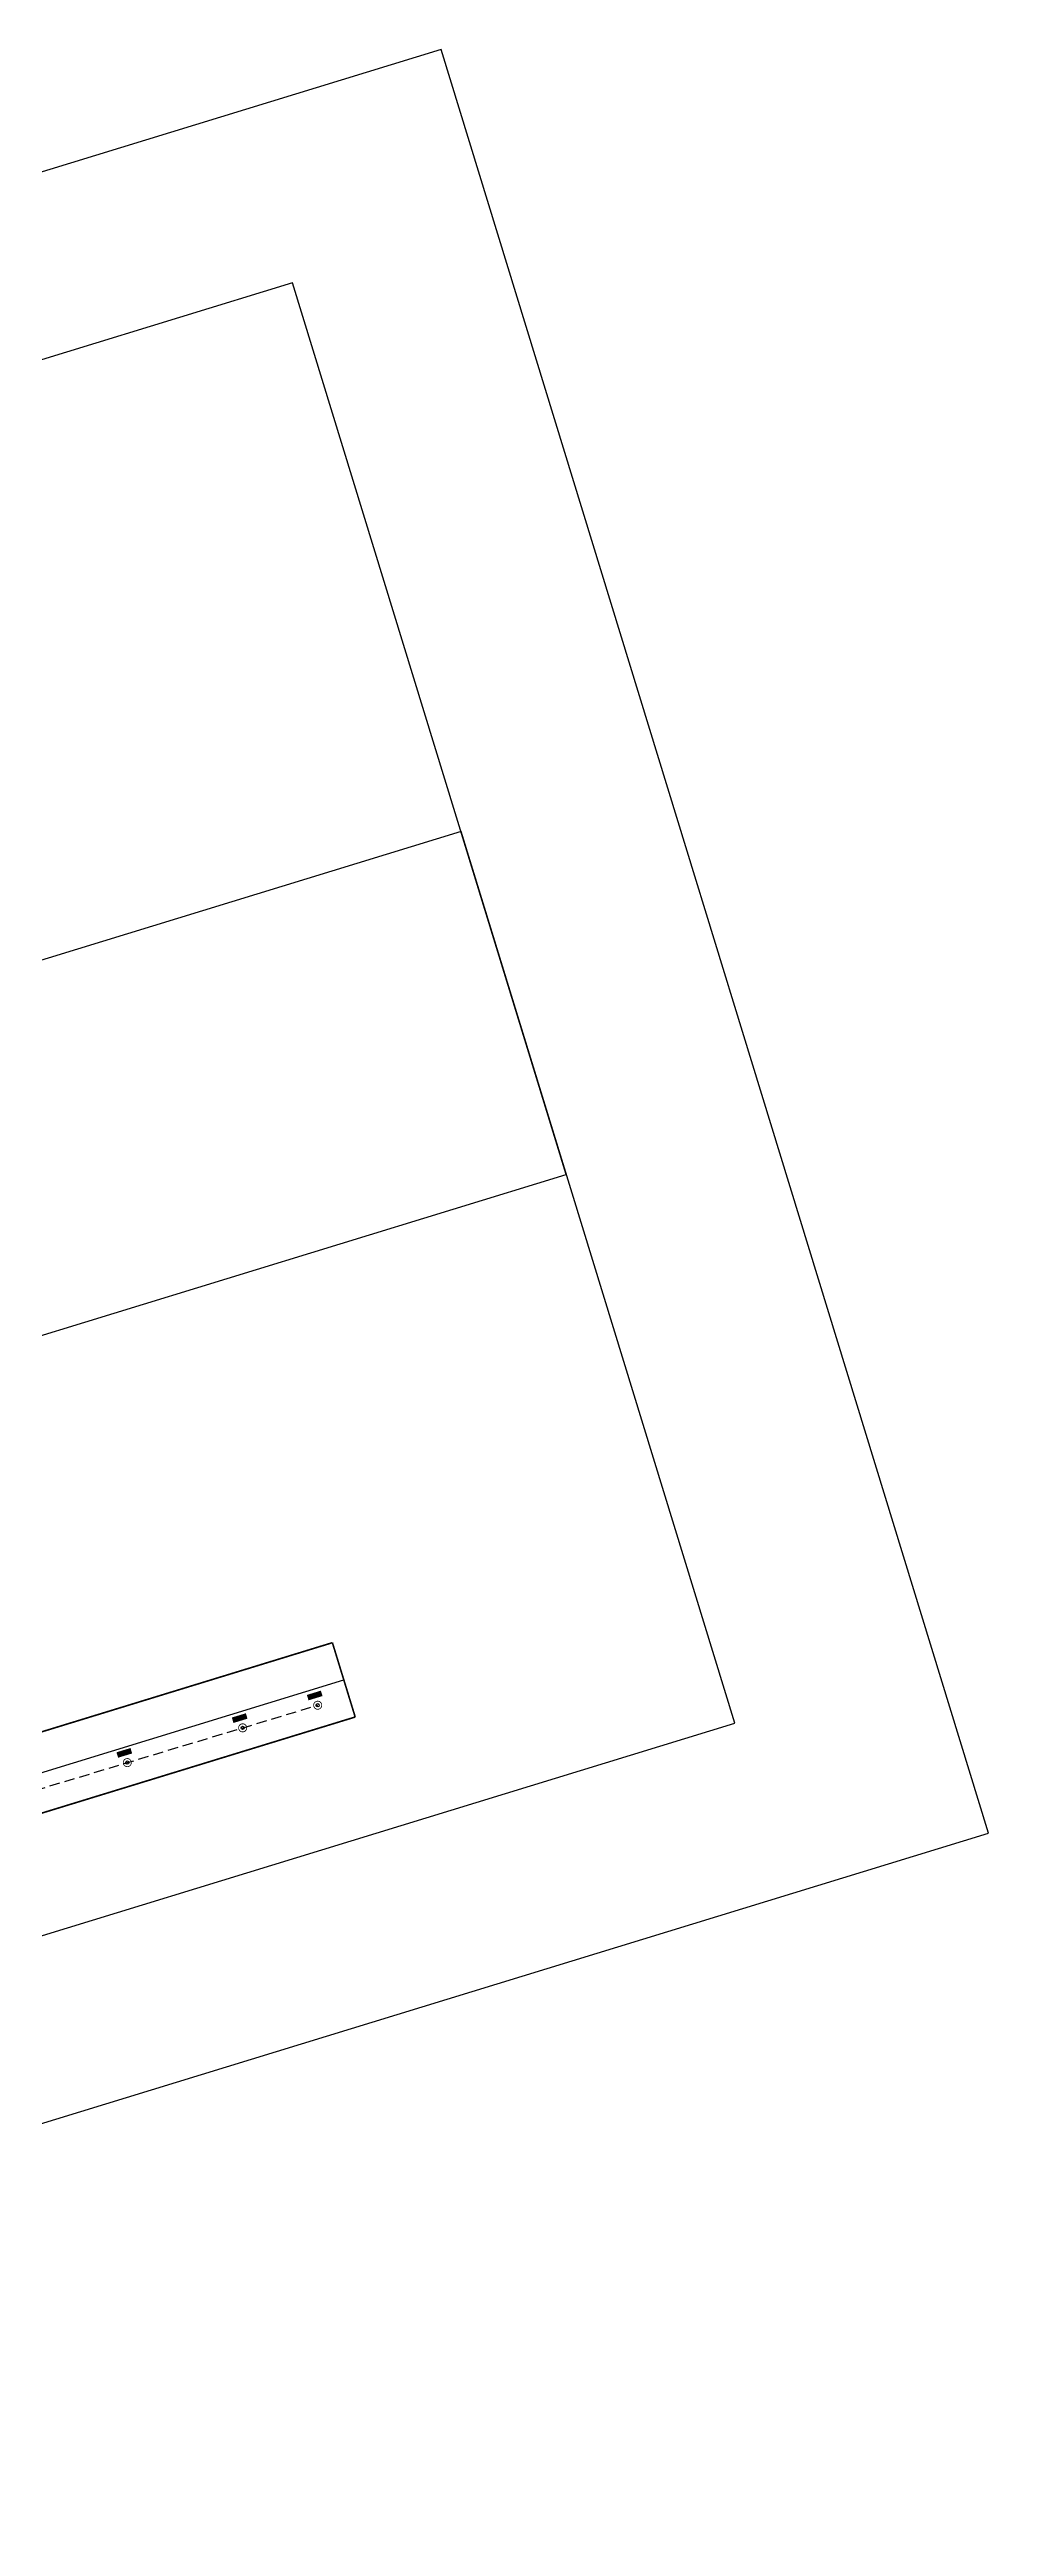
# Model space of a CAD drawing. Extents: x 402166 to 403488, y 4695479 to 4696345.
# Drawn here: x 403198 to 403488, y 4695580 to 4696345 of the extents above; entities that cross this region are included whole.
import ezdxf

# ---------------------------------------------------------------- set-up
doc = ezdxf.new("R2010")
doc.units = 0
doc.linetypes.add('HIDDEN', pattern=[9.525, 6.35, -3.175])
doc.layers.add('OU Defpoints', color=45, linetype='Continuous', plot=False)
doc.layers.add('OU Viewport', color=1, linetype='Continuous', plot=False)
doc.layers.add('OU Sym Poles', color=7, linetype='Continuous')
doc.layers.add('OU Title Block', color=7, linetype='Continuous')
doc.styles.add('OUES', font='Seravek.ttf')

# ---------------------------------------------------------------- blocks, each defined once
blk = doc.blocks.new('OU Pole Existing')
at = {"layer": 'OU Defpoints'}
blk.add_circle((0, 0), 0.2, dxfattribs=at)
at = {"layer": 'OU Sym Poles', "color": 0, "const_width": 0.1}
blk.add_lwpolyline([(-0.5, 0, -1), (0.5, 0, -1), (-0.5, 0, -0.508697)], format="xyb", close=True, dxfattribs=at)

msp = doc.modelspace()

# ---------------------------------------------------------------- linework, layer by layer
at = {"color": 4}
msp.add_line((402830.942779, 4695700.774956), (403288.708917, 4695841.207398), dxfattribs=at)
at = {"color": 6, "linetype": 'HIDDEN', "ltscale": 0.5}
msp.add_line((403120.511629, 4695785.088148), (403280.651897, 4695833.374483), dxfattribs=at)
at = {"color": 1, "linetype": 'HIDDEN', "ltscale": 0.5, "const_width": 0.5}
for points in [[(402972.132075, 4695952.377232), (403174.859746, 4696240.563116), (403191.217739, 4696229.055898), (403082.030014, 4696073.840968), (403192.073925, 4695824.113918), (403285.189473, 4695852.679692)], [(403285.189473, 4695852.679692), (403292.228361, 4695829.735105)], [(402827.423336, 4695712.247249), (402834.462223, 4695689.302662), (403292.228361, 4695829.735105)]]:
    msp.add_lwpolyline(points, dxfattribs=at)
at = {"layer": 'OU Viewport'}
msp.add_lwpolyline([(402789.774147, 4695579.810161), (403487.671994, 4695793.909658), (403318.738693, 4696344.57974), (402620.840845, 4696130.480244)], close=True, dxfattribs=at)
at = {"layer": 'OU Viewport', "color": 40}
for points in [[(403008.436254, 4695890.208116), (403357.385178, 4695997.257864), (403272.918527, 4696272.592905), (402923.969603, 4696165.543157)], [(403060.416845, 4695720.767536), (403409.365769, 4695827.817284), (403324.899118, 4696103.152325), (402975.950195, 4695996.102577)]]:
    msp.add_lwpolyline(points, close=True, dxfattribs=at)

# ---------------------------------------------------------------- block references
at = {"color": 6, "xscale": 2.5, "yscale": 2.5, "zscale": 2.5, "rotation": 41}
for p in [(403280.651897, 4695833.374483), (403257.488315, 4695826.390078), (403221.886058, 4695815.655098)]:
    msp.add_blockref('OU Pole Existing', p, dxfattribs=at)

# ---------------------------------------------------------------- texts
at = {"layer": 'OU Title Block', "char_height": 1.25, "attachment_point": 8, "rotation": 17.054845682, "style": 'OUES', "bg_fill": 1, "box_fill_scale": 1.2, "bg_fill_color": 211, "bg_fill_true_color": 16744703, "bg_fill_transparency": 0}
for s, insert in [('P514', (403256.755098, 4695828.780139)), ('P515', (403279.91868, 4695835.764544)), ('P513', (403221.15284, 4695818.045159))]:
    msp.add_mtext(s, dxfattribs=dict(at, insert=insert))

doc.saveas('drawing.dxf')
